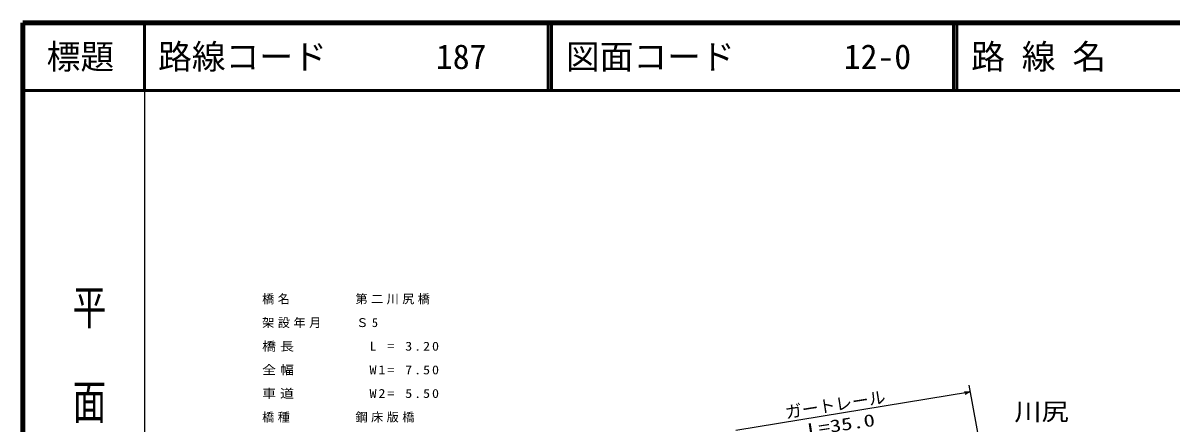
# Model space of a CAD drawing. Units: millimetres, scale not verified. Extents: x 40000 to 680000, y 20000 to 380000.
# Drawn here: x 40000 to 209977, y 320712 to 380000 of the extents above; entities that cross this region are included whole.
import ezdxf
from ezdxf.enums import TextEntityAlignment as Align

# ---------------------------------------------------------------- set-up
doc = ezdxf.new("R2010")
doc.units = ezdxf.units.MM
doc.header["$LTSCALE"] = 1000
for name, color, linetype, lineweight in [('M-BGD', 7, 'Continuous', 25), ('M-TTL', 2, 'Continuous', 140), ('M-TTL-BAND', 7, 'Continuous', 25), ('M-TTL-LINE', 7, 'Continuous', 50)]:
    doc.layers.add(name, color=color, linetype=linetype, lineweight=lineweight)
doc.layers.add('M-STR-HTXT', color=7, linetype='Continuous')
doc.layers.add('M-TTL-TXT', color=7, linetype='Continuous')
doc.styles.add('@ＭＳ ゴシック', font='')
doc.styles.add('ＭＳ ゴシック', font='')
doc.styles.get('@ＭＳ ゴシック').set_extended_font_data('@MS Gothic')
doc.styles.get('ＭＳ ゴシック').set_extended_font_data('MS Gothic')

msp = doc.modelspace()

# ---------------------------------------------------------------- linework, layer by layer
at = {"layer": 'M-BGD'}
for p, q in [((145522, 319661), (180157, 325333)), ((180062, 326328), (181932, 316002))]:
    msp.add_line(p, q, dxfattribs=at)
msp.add_lwpolyline([(179377, 325364), (180157, 325333), (179479, 324947)], dxfattribs=at)
at = {"layer": 'M-TTL'}
for p, q in [((40000, 380000), (40000, 20000)), ((680000, 380000), (40000, 380000))]:
    msp.add_line(p, q, dxfattribs=at)
at = {"layer": 'M-TTL-BAND'}
msp.add_line((58000, 370000), (58000, 20000), dxfattribs=at)
at = {"layer": 'M-TTL-LINE'}
for p, q in [((58000, 380000), (58000, 370000)), ((117750, 380000), (117750, 370000)), ((118250, 380000), (118250, 370000)), ((177750, 380000), (177750, 370000)), ((178250, 380000), (178250, 370000)), ((40000, 370000), (680000, 370000))]:
    msp.add_line(p, q, dxfattribs=at)

# ---------------------------------------------------------------- texts
at = {"layer": 'M-BGD', "style": 'ＭＳ ゴシック'}
msp.add_text('ガートレール', height=1833, rotation=9, dxfattribs=at).set_placement((153080, 320822), align=Align.BOTTOM_LEFT)
at = {"layer": 'M-BGD', "style": 'ＭＳ ゴシック', "width": 1.15}
msp.add_text('川尻', height=2566, dxfattribs=at).set_placement((186775, 320345), align=Align.BOTTOM_LEFT)
at = {"layer": 'M-BGD', "style": 'ＭＳ ゴシック', "width": 1.35}
msp.add_text('L=35.0', height=1833, rotation=8.6, dxfattribs=at).set_placement((156350, 318252), align=Align.BOTTOM_LEFT)
at = {"layer": 'M-STR-HTXT', "char_height": 1320, "attachment_point": 7, "style": 'ＭＳ ゴシック'}
for s, insert in [('\\T1.28;橋名\u3000\u3000\u3000\u3000第二川尻橋', (75408, 338291)), ('\\T1.29;架設年月\u3000\u3000Ｓ5', (75408, 334791)), ('\\T1.28;\\W1.15;橋長\u3000\u3000\u3000\u3000L\\~=\\~3.20', (75408, 331291)), ('\\T1.28;\\W1.15;全幅\u3000\u3000\u3000\u3000W1=\\~7.50', (75408, 327791)), ('\\T1.28;\\W1.15;車道\u3000\u3000\u3000\u3000W2=\\~5.50', (75408, 324291)), ('\\T1.28;橋種\u3000\u3000\u3000\u3000鋼床版橋', (75408, 320791))]:
    msp.add_mtext(s, dxfattribs=dict(at, insert=insert))
at = {"layer": 'M-TTL-BAND', "style": '@ＭＳ ゴシック', "width": 1.4}
msp.add_text('平  面  図', height=3666, rotation=270, dxfattribs=at).set_placement((49777, 306475), align=Align.MIDDLE_RIGHT)
at = {"layer": 'M-TTL-TXT', "style": 'ＭＳ ゴシック'}
msp.add_text('標題', height=3666, dxfattribs=at).set_placement((48500, 375000), align=Align.MIDDLE_CENTER)
for s, p in [('路線コード', (60000, 375000)), ('路 線 名', (180380, 375000)), ('187', (101142, 375000)), ('図面コード', (120380, 375000)), ('12-0', (161521, 375000))]:
    msp.add_text(s, height=3666, dxfattribs=at).set_placement(p, align=Align.MIDDLE_LEFT)

doc.saveas('drawing.dxf')
